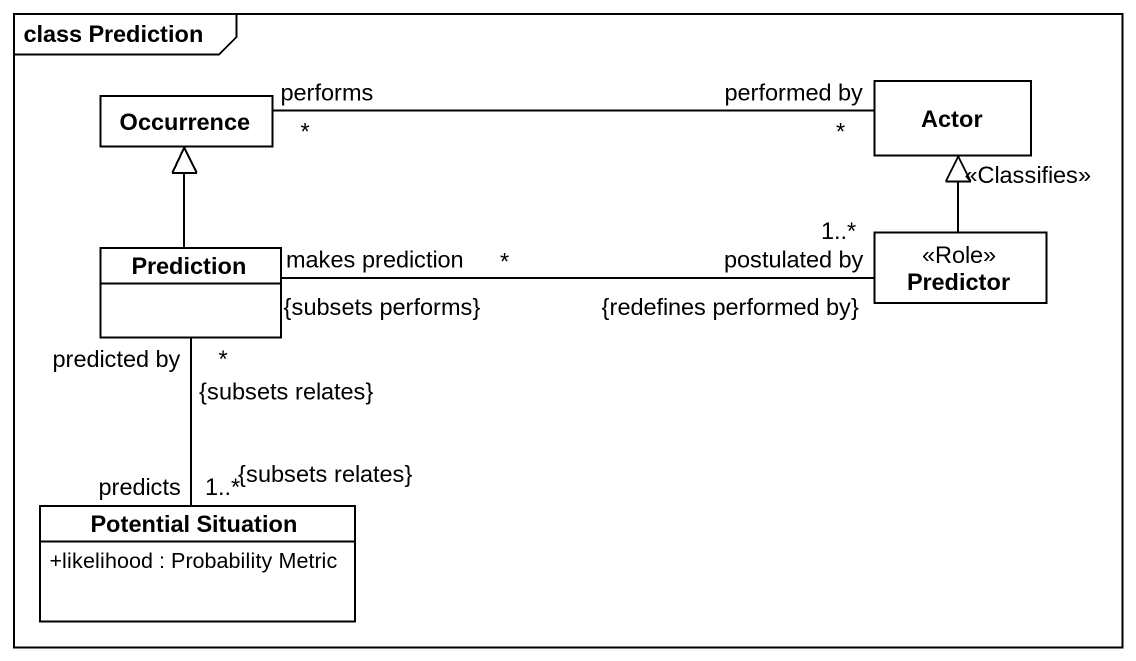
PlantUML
@startuml
mainframe class Prediction
hide circle
hide empty members
skinparam classAttributeIconSize 0
class Occurrence
class "Actor" as Actor_
class Predictor <<Role>>
class Prediction
class "Potential Situation" as Potential_Situation {
  +likelihood : Probability Metric
}
Actor_ "performed by\n*" -left- "performs\n*" Occurrence
Predictor -up-|> Actor_ : <<Classifies>>
Prediction -up-|> Occurrence
Prediction "makes prediction\n{subsets performs}\n*" -right- "postulated by\n{redefines performed by}\n1..*" Predictor
Prediction "predicted by\n{subsets relates}\n*" -- "predicts\n1..*\n{subsets relates}" Potential_Situation
@enduml
